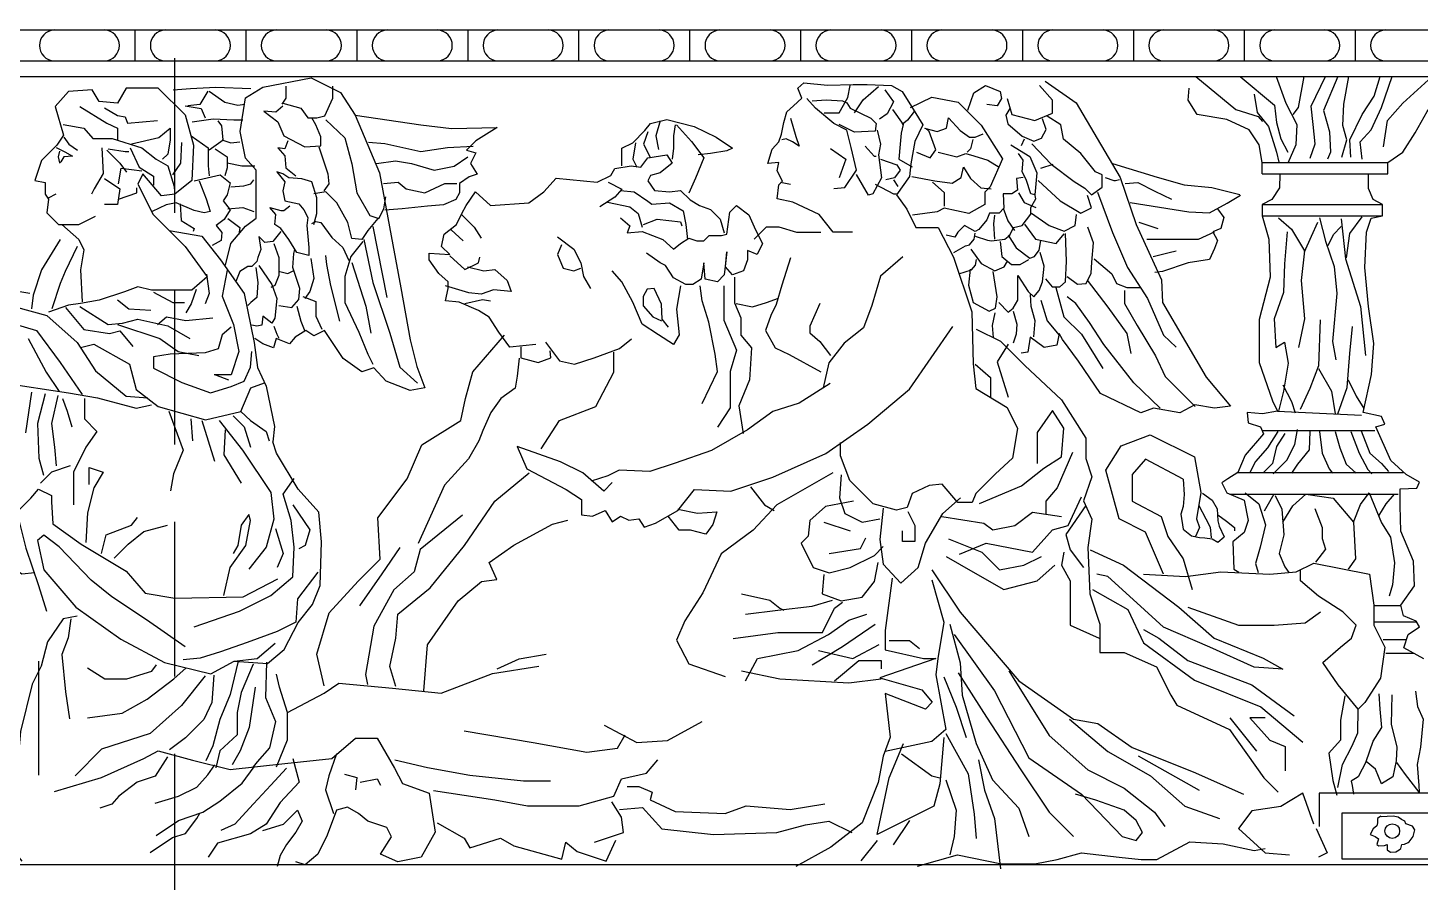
# Model space of a CAD drawing. Extents: x 140 to 2512, y 69 to 3554.
# Drawn here: x 627.9 to 1078.1, y 2763.9 to 3040.3 of the extents above; entities that cross this region are included whole.
import ezdxf

# ---------------------------------------------------------------- set-up
doc = ezdxf.new("R2010")
doc.units = 0
doc.header["$LTSCALE"] = 10
doc.header["$MEASUREMENT"] = 0
doc.linetypes.add('HIDDEN', pattern=[0.375, 0.25, -0.125])
for name, color, linetype in [('3', 3, 'CONTINUOUS'), ('7', 7, 'CONTINUOUS'), ('BH', 3, 'CONTINUOUS')]:
    doc.layers.add(name, color=color, linetype=linetype)

msp = doc.modelspace()

# ---------------------------------------------------------------- linework, layer by layer
at = {"layer": '3', "linetype": 'HIDDEN', "ltscale": 20}
msp.add_line((675.45, 205.47), (675.45, 3554.39), dxfattribs=at)
at = {"layer": '7'}
for p, q in [((515.32, 3039.61), (1538.07, 3039.61)), ((520.4, 3029.61), (1539.75, 3029.61)), ((520.4, 3024.61), (1540.64, 3024.61)), ((470.4, 2769.61), (1577.51, 2769.61))]:
    msp.add_line(p, q, dxfattribs=at)
at = {"layer": 'BH'}
for p, q in [((662.55, 3039.59), (662.55, 3029.61)), ((698.42, 3039.59), (698.42, 3029.61)), ((734.3, 3039.59), (734.3, 3029.61)), ((770.17, 3039.59), (770.17, 3029.61)), ((806.04, 3039.59), (806.04, 3029.61)), ((841.91, 3039.59), (841.91, 3029.61)), ((877.78, 3039.59), (877.78, 3029.61)), ((913.66, 3039.59), (913.66, 3029.61)), ((949.53, 3039.59), (949.53, 3029.61)), ((985.4, 3039.59), (985.4, 3029.61)), ((1021.27, 3039.59), (1021.27, 3029.61)), ((1057.14, 3039.59), (1057.14, 3029.61)), ((1017.92, 2865.19), (1019.56, 2864.2))]:
    msp.add_line(p, q, dxfattribs=at)
at = {"layer": 'BH', "color": 7}
for p, q in [((1027.01, 2996.76), (1067.68, 2996.76)), ((1027.01, 2993.06), (1067.68, 2993.06)), ((1027.01, 2983.12), (1065.97, 2983.12)), ((1027.01, 2979.43), (1065.97, 2979.43)), ((1027.13, 2915.47), (1022.19, 2915.8)), ((1022.19, 2915.8), (1022.52, 2912.51)), ((1032.06, 2916.3), (1027.13, 2915.47)), ((1027.46, 2908.9), (1021.53, 2902)), ((1022.52, 2912.51), (1026.47, 2911.2)), ((1026.47, 2911.2), (1027.46, 2908.9)), ((1021.53, 2902), (1019.23, 2896.41)), ((1019.23, 2896.41), (1015.94, 2894.44)), ((1015.94, 2894.44), (1013.97, 2893.12)), ((1013.97, 2893.12), (1015.61, 2889.84)), ((1015.61, 2889.84), (1021.21, 2887.54)), ((1021.21, 2887.54), (1022.52, 2880.96)), ((1021.21, 2877.02), (1017.59, 2874.06)), ((1022.52, 2880.96), (1021.21, 2877.02)), ((1017.59, 2874.06), (1017.92, 2865.19))]:
    msp.add_line(p, q, dxfattribs=at)
at = {"layer": 'BH'}
for points in [[(674.92, 3020.22), (680.55, 3020.65), (688.77, 3021.08), (700.03, 3020.65)], [(711.37, 3021.45), (711.37, 3017.58), (710.08, 3015.65)], [(710.4, 3015.97), (716.21, 3014.36), (718.47, 3011.13), (721.38, 3011.13), (723.96, 3011.78), (726.54, 3017.58), (726.54, 3021.45)], [(885.39, 3012.85), (890.3, 3012.85), (891.71, 3015.31), (893.11, 3017.76), (893.81, 3021.62)], [(895.22, 3012.85), (898.03, 3017.06), (900.49, 3019.17), (902.94, 3021.27)], [(931.93, 3013.64), (933.82, 3019.28), (937.58, 3021.64), (942.29, 3019.75), (942.76, 3017.4), (941.35, 3015.05), (938.05, 3015.52)], [(944.65, 3017.4), (946.06, 3012.23), (953.59, 3010.35), (959.24, 3012.7), (959.24, 3016.93), (955, 3021.64)], [(1005.61, 3024.61), (1018.57, 3013.92), (1025.81, 3011.62), (1027.12, 3009.98)], [(1019.93, 3024.61), (1031.07, 3015.24), (1031.73, 3009.65), (1033.05, 3004.39), (1035.35, 3000.12)], [(1031.61, 3024.61), (1034.69, 3015.89), (1038.31, 3008.99), (1037.98, 3002.42), (1035.35, 2996.5)], [(1040.52, 3024.61), (1038.64, 3014.58), (1036.99, 3012.28)], [(1042.59, 2998.14), (1044.23, 3002.75), (1043.58, 3008.99), (1042.92, 3014.91), (1047.49, 3024.61)], [(1051.51, 3024.61), (1046.87, 3013.59), (1048.84, 3006.69), (1049.17, 3000.12), (1048.18, 2997.82)], [(1052.79, 2998.47), (1054.43, 3004.06), (1053.12, 3008.66), (1053.45, 3015.56), (1055.04, 3024.61)], [(1055.75, 2998.47), (1055.42, 3004.06), (1059.37, 3012.28), (1063.32, 3018.19), (1065.25, 3024.61)], [(1059.37, 2997.82), (1058.71, 3003.4), (1062.33, 3007.35), (1065.62, 3014.58), (1069.14, 3024.61)], [(1066.28, 3001.76), (1067.6, 3010.31), (1072.53, 3015.89), (1082.05, 3024.61)], [(686.18, 3019.79), (683.58, 3015.46), (679.68, 3015.03)], [(686.52, 3019.84), (691.68, 3016.29), (695.88, 3015.33), (698.14, 3015.65)], [(888.55, 2988.3), (892.06, 2988.65), (895.92, 2994.27), (894.17, 3001.63), (892.76, 3007.24), (888.55, 3009.35), (882.58, 3014.26), (879.77, 3017.41)], [(881.53, 3016.71), (886.09, 3017.06), (891.36, 3016.71), (892.76, 3016.01), (893.81, 3014.26), (900.49, 3011.1), (902.24, 3009.35), (901.89, 3006.89), (895.22, 3006.54), (890.3, 3009)], [(905.05, 3020.22), (907.86, 3016.36), (905.75, 3012.5), (903.29, 3010.75)], [(1024.49, 3018.85), (1025.48, 3012.94), (1029.1, 3008.33), (1031.73, 3000.12), (1032.39, 2996.83)], [(644.75, 3014.89), (653.52, 3009.46), (656.87, 3007.79), (656.87, 3004.04)], [(652.69, 3014.47), (656.87, 3011.97), (659.37, 3011.55), (660.21, 3009.46), (669.82, 3010.3)], [(678.82, 3015.03), (684.01, 3014.16), (685.31, 3011.14)], [(710.4, 3015), (708.14, 3013.07), (704.27, 3013.39), (708.79, 3009.84), (710.73, 3005.33), (717.51, 3001.78), (722.67, 3002.11), (722.67, 3005.01), (721.06, 3008.88), (719.76, 3011.13)], [(907.51, 3013.91), (911.02, 3009), (910.32, 3006.19), (909.97, 3002.68), (909.61, 2997.77), (913.83, 2995.32)], [(914.53, 3013.2), (912.42, 3010.4), (910.67, 3009)], [(945.44, 3014.23), (944.19, 3012.06), (944.81, 3009.26), (949.48, 3005.22), (953.21, 3003.66), (955.7, 3004.6), (957.26, 3007.39), (956.01, 3010.81)], [(639.31, 3009.04), (646, 3007.79), (648.93, 3004.45), (655.19, 3004.45), (664.81, 3001.53), (669.4, 2997.77), (673.17, 2995.69), (675.26, 2989.01), (675.26, 2988.17)], [(661.46, 3002.78), (670.24, 3004.87), (674, 3007.79), (674, 3004.04), (673.17, 2999.44), (671.49, 2997.77)], [(681.03, 3009.84), (687.81, 3010.81), (694.59, 3010.49), (697.49, 3010.49)], [(686.52, 3000.82), (691.04, 3004.04), (690.71, 3008.55), (689.42, 3010.17)], [(724.28, 3010.49), (730.42, 3004.69), (732.68, 2996.3), (734.29, 2986.95), (738.49, 2979.54), (741.39, 2978.57), (743.01, 2981.79), (743.65, 2985.66)], [(832.35, 3010.2), (831.02, 3005.34), (831.9, 3000.93)], [(837.2, 3008.87), (836.76, 3005.34), (836.76, 3001.37), (836.32, 2997.84)], [(837.65, 3008.87), (842.5, 3003.58), (846.48, 2998.28), (843.83, 2991.67), (841.62, 2986.81)], [(874.5, 3011.1), (876.26, 3005.14), (877.31, 3001.98), (875.21, 3003.38), (873.1, 3004.44), (871.69, 3004.09)], [(915.26, 3000.06), (919.72, 2998.2), (921.58, 3000.8), (919.35, 3006.74), (918.23, 3007.86)], [(917.86, 3007.86), (921.95, 3006.74), (924.93, 3007.86), (925.67, 3011.2), (929.39, 3007.11), (932.37, 3004.88), (934.23, 3004.88), (936.83, 3006)], [(952.59, 3002.73), (958.81, 2996.21), (966.28, 2990.61), (969.7, 2988.44), (971.88, 2986.26), (975.3, 2988.75), (975.3, 2992.79), (973.13, 2993.72), (968.46, 2999.62), (962.86, 3004.29), (961.93, 3008.95), (957.57, 3011.74)], [(639.58, 3004.89), (641.24, 3002.68), (644.01, 3000.74)], [(674.84, 2992.76), (677.35, 2996.52), (677.76, 3003.2)], [(680.71, 3005.33), (686.19, 3001.46), (686.19, 2995.66), (686.52, 2992.43)], [(690.71, 3004.04), (693.62, 3003.07), (696.52, 3003.4)], [(712.02, 3003.72), (711.05, 3001.14), (708.79, 3001.46), (711.05, 2998.88), (711.37, 2995.01), (714.6, 2992.43)], [(738.13, 3003.35), (743.32, 3002.92), (755.01, 3000.33), (763.67, 3001.62), (771.89, 3002.06)], [(824.4, 3003.14), (823.51, 2997.84), (824.84, 2995.2)], [(828.37, 3006.67), (827.05, 3002.7), (829.25, 2998.28)], [(902.59, 3007.24), (903.65, 3002.68), (902.94, 2999.18), (904, 2991.81), (901.19, 2986.55), (899.78, 2986.2), (895.92, 2992.86)], [(933.48, 3004.14), (932.74, 3001.17), (931.62, 3000.06)], [(950.1, 3004.29), (949.17, 3002.11)], [(637.09, 3001.57), (639.86, 3000.19), (642.35, 2998.81)], [(638.21, 3000.43), (637.71, 2998.53), (638.2, 2996.59)], [(642.35, 2998.81), (639.56, 2998.58), (638.55, 2996.9), (638.15, 2996.56)], [(651.85, 3001.53), (652.27, 2993.18), (649.34, 2988.17), (648.51, 2986.5)], [(653.52, 3000.7), (657.7, 2996.52), (659.79, 2993.6)], [(653.94, 3001.11), (659.37, 3000.28), (660.63, 3000.28)], [(661.05, 3001.53), (663.97, 2995.27), (668.57, 2992.35), (668.57, 2989.42)], [(688.45, 3001.14), (692.33, 2998.56), (692.33, 2995.01), (691.68, 2992.43)], [(722.02, 3001.78), (723.64, 2996.95), (724.93, 2993.08), (725.25, 2989.85), (723.64, 2987.6)], [(740.72, 2996.43), (746.78, 2997.3), (751.98, 2996.43), (759.34, 2994.27), (765.83, 2995.57), (770.16, 2998.6)], [(887.49, 3001.28), (892.41, 2997.77), (890.3, 2991.81)], [(898.73, 3001.98), (901.54, 2998.83), (902.24, 2998.83)], [(922.32, 3000.06), (928.27, 2998.57), (931.25, 2999.68), (933.85, 2998.94), (938.32, 2997.45), (942.04, 2995.23)], [(945.75, 3002.42), (951.97, 2998.69), (954.15, 2993.41), (953.53, 2986.26), (952.28, 2986.57), (950.72, 2991.23), (949.48, 2993.72), (949.79, 2997.45), (948.24, 2999.62)], [(657.28, 2989.84), (658.12, 2994.85), (664.81, 2994.02)], [(692.33, 2996.63), (697.17, 2995.66), (701.37, 2995.66)], [(903.65, 2997.77), (908.91, 2996.02), (909.97, 2994.27), (908.21, 2991.81), (905.4, 2991.11)], [(913.77, 2992.25), (921.21, 2990.77), (926.79, 2990.02), (929.76, 2991.88), (930.51, 2995.23), (932.74, 2991.51), (936.08, 2988.54), (939.43, 2988.17)], [(955.53, 2994.9), (959.52, 2996.23)], [(652.69, 2991.51), (657.7, 2988.17), (656.87, 2983.16), (652.69, 2983.16)], [(683.29, 2990.82), (685.55, 2985.02), (686.84, 2980.83), (684.9, 2980.5), (681.67, 2981.15), (675.86, 2983.73), (672.64, 2983.08), (668.12, 2980.83)], [(681.67, 2990.82), (690.07, 2992.76), (693.3, 2990.18), (692.33, 2986.31), (691.04, 2984.37), (693.3, 2981.47), (691.36, 2978.25), (689.74, 2976.96), (688.78, 2976.31), (690.71, 2974.06), (690.39, 2971.48), (687.48, 2969.86)], [(693.62, 2988.89), (697.81, 2989.21), (700.07, 2989.85), (701.04, 2991.14)], [(720.41, 2976.63), (721.38, 2980.18), (721.38, 2985.34), (719.76, 2990.5), (716.54, 2991.47), (712.34, 2991.79), (710.4, 2993.08), (708.47, 2993.72), (711.05, 2990.5), (710.4, 2987.6), (711.05, 2984.37), (715.57, 2983.41), (717.18, 2981.47), (718.47, 2978.89), (718.15, 2976.31), (718.8, 2969.22), (718.8, 2966.64), (714.92, 2967.61), (712.34, 2971.8), (709.76, 2975.35), (707.82, 2976.63), (708.14, 2979.86), (706.21, 2982.12), (709.76, 2981.15), (710.73, 2981.15), (712.66, 2982.76)], [(742.89, 2989.95), (747.65, 2990.38), (750.25, 2988.22), (756.31, 2986.92), (762.8, 2989.95), (766.7, 2989.95)], [(815.56, 2990.34), (819.98, 2988.14), (817.77, 2985.49), (812.91, 2982.4)], [(871.34, 2990.41), (874.5, 2989.71)], [(901.89, 2989.71), (907.86, 2986.55), (908.91, 2986.55)], [(907.86, 2991.11), (909.26, 2989.01)], [(920.46, 2990.4), (924.18, 2987.05), (924.18, 2982.59)], [(949.79, 2991.85), (947.61, 2991.54), (947.92, 2987.81), (946.06, 2986.57), (943.26, 2986.57), (943.57, 2981.91), (942.01, 2980.36), (940.77, 2980.36), (938.9, 2980.36), (937.97, 2978.18), (935.48, 2975.07), (934.23, 2974.45), (930.81, 2976.32), (928.63, 2974.14), (927.7, 2972.59), (924.9, 2973.21)], [(954.65, 2990.92), (961.74, 2984.28), (968.38, 2980.3), (971.92, 2982.07), (970.59, 2986.05)], [(976.24, 2991.85), (979.04, 2990.92), (979.66, 2990.92), (980.91, 2991.23)], [(982.77, 2989.98), (986.89, 2990.24), (992.3, 2987.41), (997.7, 2984.84)], [(634.6, 2985.26), (637.09, 2986.64)], [(657.28, 2984.83), (663.14, 2986.92), (663.14, 2988.59)], [(741.07, 2978.57), (737.84, 2974.7), (735.9, 2971.8), (732.68, 2972.12), (731.39, 2977.28), (727.84, 2983.73), (724.28, 2987.27), (720.41, 2986.63)], [(819.54, 2987.7), (823.95, 2987.25), (828.37, 2984.17), (829.7, 2983.28), (835.44, 2983.73), (839.85, 2981.08), (840.74, 2976.67), (841.18, 2971.81)], [(934.23, 2972.9), (938.28, 2971.65), (939.52, 2971.34), (943.88, 2971.97), (945.44, 2973.21), (946.68, 2975.69), (949.48, 2976.32), (952.28, 2980.05), (952.28, 2982.22), (953.84, 2985.02), (953.53, 2986.57)], [(948.24, 2986.88), (950.1, 2983.77), (953.84, 2982.22)], [(973.77, 2987.15), (978.66, 2974.04), (983.55, 2962.73), (989.98, 2952.71), (995.13, 2940.88), (999.24, 2937.02)], [(677.16, 2983.41), (677.48, 2977.92), (681.67, 2975.35), (681.35, 2974.38)], [(692.65, 2981.79), (697.49, 2982.12), (701.04, 2980.83)], [(815.34, 2983.95), (822.63, 2982.4), (825.28, 2980.2), (826.6, 2975.78)], [(943.26, 2981.91), (944.81, 2977.87), (946.99, 2974.76)], [(692.65, 2978.57), (696.52, 2975.67), (696.2, 2973.41)], [(719.76, 2976.96), (721.06, 2977.6), (722.67, 2977.28), (726.22, 2972.44), (729.77, 2969.22), (731.71, 2965.03)], [(739.46, 2975.99), (743.98, 2953.1)], [(768.3, 2979.75), (772.28, 2975.78), (774.48, 2972.25)], [(827.05, 2976.67), (831.46, 2978.43), (838.97, 2977.55), (839.41, 2976.23)], [(940.46, 2979.73), (940.15, 2976.94), (940.46, 2971.97)], [(950.22, 2976.76), (953.76, 2971.9), (960.41, 2970.57), (963.06, 2973.66)], [(952.43, 2980.3), (958.19, 2976.32), (963.06, 2974.55), (966.61, 2976.32), (967.05, 2979.86)], [(987.15, 2977.38), (993.33, 2975.33)], [(1032.31, 2978.85), (1036.54, 2975.18), (1040.77, 2968.14), (1039.64, 2958.56), (1040.77, 2946.16), (1038.79, 2936.87)], [(1040.77, 2967.86), (1043.02, 2972.93), (1045, 2977.44)], [(1045.56, 2978.85), (1047.54, 2971.24), (1050.36, 2963.07), (1051.2, 2954.33), (1049.79, 2938.84), (1050.92, 2932.92)], [(1048.38, 2969.83), (1050.08, 2973.49), (1052.61, 2976.03)], [(1052.61, 2978.56), (1054.03, 2965.6), (1058.82, 2950.11), (1060.51, 2934.33)], [(1054.31, 2965.89), (1055.44, 2973.77), (1059.38, 2979.13)], [(709.76, 2974.38), (707.18, 2971.15), (704.59, 2970.83), (702.66, 2972.77), (703.3, 2968.57), (702.33, 2965.99), (702.01, 2964.71), (700.4, 2963.09), (699.11, 2963.09), (696.52, 2961.48), (695.23, 2958.26)], [(736.55, 2971.8), (739.46, 2957.93), (744.94, 2941.49), (748.17, 2930.53), (753.98, 2925.37)], [(764.77, 2974.9), (768.74, 2971.37)], [(799.22, 2972.7), (804.52, 2968.73), (806.73, 2964.31), (807.61, 2959.9), (809.82, 2955.93)], [(927.39, 2967.61), (931.12, 2969.79), (932.37, 2970.1), (933.92, 2971.97), (934.23, 2973.83)], [(944.94, 2973.27), (947.52, 2969.16), (951.89, 2965.81), (953.44, 2966.33), (954.98, 2968.39), (955.49, 2971.47)], [(957.04, 2959.13), (959.1, 2956.56), (961.67, 2956.56), (963.47, 2958.1), (963.73, 2964.79), (963.47, 2973.78)], [(963.99, 2959.9), (967.33, 2957.33), (970.16, 2957.59), (971.71, 2960.93), (971.96, 2964.53), (972.48, 2970.7), (970.68, 2975.84)], [(989.72, 2971.98), (1006.45, 2971.98), (1011.6, 2974.3)], [(1035.13, 2974.34), (1034.28, 2963.91), (1034, 2954.62), (1030.9, 2946.16), (1031.46, 2936.87), (1034.28, 2938.56), (1035.41, 2931.8), (1034, 2922.78), (1032.31, 2916.3)], [(643.86, 2969.6), (640.04, 2961.43), (638.4, 2957.61), (635.67, 2949.44)], [(707.5, 2970.51), (709.11, 2965.99), (709.11, 2960.19), (707.82, 2956.97), (706.53, 2956.32)], [(709.11, 2950.52), (713.31, 2949.87), (715.57, 2952.45), (715.89, 2956), (713.63, 2962.77), (713.95, 2967.28), (714.28, 2968.57)], [(736.23, 2971.15), (732.35, 2966.32), (730.42, 2959.87), (730.42, 2951.49), (734.94, 2941.81), (737.84, 2934.72), (739.46, 2931.5)], [(800.54, 2970.05), (799.22, 2966.96), (800.99, 2962.55), (804.52, 2961.67), (806.73, 2962.55)], [(932.85, 2968.64), (936.19, 2964.02), (940.57, 2961.7), (943.66, 2962.99), (944.69, 2964.79)], [(941.85, 2951.42), (944.94, 2948.34), (946.49, 2949.62), (948.03, 2952.19), (948.03, 2960.16), (951.38, 2955.02), (953.18, 2953.22), (954.98, 2955.28), (956.01, 2958.1), (956.52, 2963.24), (955.24, 2967.61)], [(942.37, 2971.21), (942.88, 2966.33), (945.97, 2963.76), (948.8, 2963.76), (951.63, 2965.3)], [(991.78, 2966.33), (996.93, 2967.61), (999.24, 2968.13)], [(701.69, 2962.77), (702.33, 2957.93), (702.01, 2953.1), (700.07, 2951.49), (699.11, 2950.52)], [(702.66, 2963.42), (706.85, 2957.29), (708.47, 2952.78), (707.82, 2946.33), (706.85, 2944.72), (703.95, 2946.97), (703.62, 2944.07), (702.01, 2943.75), (700.4, 2944.07)], [(719.44, 2965.67), (720.41, 2959.22), (719.12, 2955.03), (717.51, 2952.78)], [(728.8, 2945.36), (725.9, 2956.97), (724.61, 2963.74), (724.28, 2966.64)], [(732.68, 2964.38), (737.2, 2950.2), (738.81, 2941.49)], [(770.07, 2962.99), (775.37, 2961.67), (778.9, 2962.11), (782.88, 2958.58), (784.2, 2955.05), (778.46, 2955.49), (774.48, 2954.17), (770.51, 2954.61), (763, 2956.81)], [(764.33, 2966.52), (769.18, 2962.11), (773.6, 2964.31), (774.04, 2966.08)], [(928.99, 2960.67), (933.1, 2961.96), (934.39, 2963.5), (934.65, 2965.3)], [(972.74, 2965.56), (978.4, 2960.67), (979.94, 2957.59), (983.29, 2956.3), (987.92, 2956.3)], [(685.7, 2960.62), (686.54, 2954.36), (685.29, 2951.02)], [(692.39, 2961.87), (690.72, 2953.52), (694.48, 2944.34), (696.15, 2935.57), (693.65, 2928.06), (688.21, 2928.06)], [(709.44, 2961.48), (712.02, 2960.84), (713.95, 2961.8)], [(838.97, 2956.81), (837.65, 2949.31), (838.53, 2940.93), (836.76, 2937.84), (831.9, 2940.93), (826.6, 2944.46), (823.51, 2951.52), (819.98, 2958.14), (816.89, 2961.67)], [(932.59, 2962.22), (932.07, 2957.07), (933.62, 2951.42), (938.77, 2948.59), (940.82, 2949.62), (941.34, 2953.22), (940.05, 2961.44)], [(970.42, 2958.62), (977.11, 2949.88), (983.29, 2941.39), (984.58, 2934.97)], [(668.57, 2954.77), (674.84, 2951.44), (678.6, 2951.44)], [(682.36, 2955.61), (680.69, 2951.02), (679.02, 2948.1)], [(716.86, 2953.42), (721.06, 2951.81), (721.06, 2946.97), (722.99, 2942.78)], [(835.09, 2943.49), (833.05, 2946.04), (832.8, 2950.88), (830.5, 2955.98), (828.2, 2955.73), (826.92, 2953.43), (826.92, 2950.37), (829.99, 2946.8), (832.8, 2945.53)], [(846.02, 2918.74), (850.88, 2929.14), (850.19, 2934.68), (848.1, 2945.08), (846.02, 2952.01), (845.33, 2956.86)], [(852.96, 2956.86), (852.96, 2945.77), (857.12, 2936.07), (855.04, 2929.14), (855.04, 2917.36), (850.88, 2911.12)], [(953.18, 2940.37), (953.69, 2945.51), (952.41, 2950.13), (952.15, 2953.99)], [(960.38, 2956.3), (962.96, 2946.79), (968.62, 2941.14), (975.57, 2930.08)], [(982.52, 2955.28), (982.52, 2951.16), (986.63, 2943.97), (992.55, 2934.2), (995.64, 2927.51), (1001.82, 2921.34), (1005.42, 2917.75)], [(619.31, 2948.35), (624.22, 2949.98), (634.04, 2947.26), (643.86, 2938.54), (649.86, 2929.28), (659.68, 2921.1), (666.77, 2920.56)], [(640.15, 2949.77), (646, 2942.67), (654.36, 2941.42), (657.7, 2942.25), (661.88, 2937.24)], [(644.75, 2950.18), (653.94, 2944.34), (658.54, 2944.76), (663.55, 2946.01), (673.17, 2943.92), (680.27, 2939.75)], [(656.87, 2952.27), (660.63, 2949.35), (667.73, 2948.93)], [(714.92, 2950.2), (716.21, 2945.36), (717.51, 2942.14)], [(769.18, 2951.08), (774.93, 2952.4), (777.58, 2951.96)], [(883.98, 2951.13), (880.82, 2943.76), (880.82, 2941.66), (883.98, 2938.85), (887.49, 2934.3)], [(955.49, 2952.19), (957.55, 2945.51), (961.41, 2940.88)], [(994.1, 2917.23), (985.6, 2925.46), (975.83, 2937.8), (971.19, 2944.99), (966.82, 2951.16), (963.99, 2953.22)], [(669.82, 2944.34), (672.75, 2946.84), (679.02, 2945.59), (687.79, 2946.43)], [(940.57, 2948.08), (939.8, 2943.97), (940.05, 2940.11)], [(946.49, 2948.59), (947.77, 2944.48), (947.52, 2941.14), (946.49, 2938.31)], [(1045.85, 2945.88), (1045.28, 2930.95), (1042.46, 2923.63), (1039.36, 2916.86)], [(656.87, 2944.34), (670.66, 2939.75), (676.51, 2935.57), (683.2, 2934.32)], [(693.65, 2943.5), (690.72, 2941), (689.47, 2936.41), (685.29, 2935.15), (674, 2934.74), (668.57, 2933.9), (668.57, 2930.14), (677.76, 2925.55), (686.96, 2922.21), (693.65, 2924.3), (697.83, 2925.97), (699.92, 2930.56), (700.33, 2935.57)], [(707.5, 2943.75), (708.47, 2941.17), (709.11, 2939.88)], [(1051.49, 2915.46), (1054.59, 2923.91), (1055.44, 2934.9), (1056.28, 2943.63)], [(628.03, 2939.75), (633.88, 2928.89), (638.06, 2922.63)], [(644.95, 2936.9), (649.31, 2937.99), (660.77, 2931.46), (662.95, 2923.28), (670.05, 2917.83), (685.33, 2913.47), (696.78, 2916.2), (700.06, 2923.83), (704.42, 2925.46)], [(787.35, 2937.11), (787.35, 2933.54), (792.97, 2932.01), (797.06, 2933.54), (796.8, 2935.84)], [(793.96, 2904.11), (799.83, 2913.24), (811.59, 2917.81), (817.46, 2928.89), (817.46, 2935.41)], [(795.27, 2938.64), (799.86, 2932.52), (804.71, 2931.5), (811.1, 2933.54), (819.27, 2936.6), (823.09, 2939.66)], [(944.96, 2937.95), (941.38, 2932.22), (944.96, 2920.78)], [(786.78, 2933.46), (786.12, 2927.59), (785.47, 2923.68), (780.9, 2920.41), (777.63, 2915.85), (775.02, 2909.98), (773.72, 2906.72), (770.45, 2900.85), (762.62, 2892.37), (754.13, 2873.46)], [(934.22, 2931.51), (939.23, 2927.22), (939.23, 2920.78)], [(688.63, 2928.06), (692.81, 2926.39)], [(1045.28, 2930.11), (1049.51, 2922.78), (1050.64, 2915.46)], [(1054.87, 2926.44), (1057.41, 2921.09), (1059.95, 2917.15)], [(633.55, 2921.85), (631.01, 2912.24), (631.52, 2901.11), (633.04, 2895.54)], [(641.13, 2922.19), (650.41, 2920.56), (662.95, 2917.29), (667.87, 2918.38)], [(1033.72, 2924.75), (1036.54, 2919.4), (1037.67, 2915.74)], [(637.6, 2921.34), (635.57, 2912.24), (636.58, 2904.65), (637.09, 2898.58)], [(639.12, 2920.33), (640.64, 2916.28), (642.16, 2911.22)], [(646.21, 2920.33), (646.21, 2913.75), (650.26, 2909.71), (646.71, 2904.65), (642.66, 2896.55), (642.66, 2885.93)], [(673.56, 2916.28), (678.12, 2903.64), (675.08, 2896.05), (674.06, 2890.48)], [(680.65, 2913.75), (681.16, 2906.67)], [(684.19, 2913.25), (688.25, 2900.1)], [(689.77, 2913.25), (697.36, 2903.64), (706.48, 2889.98), (707.49, 2881.38), (704.96, 2872.27), (699.39, 2865.19)], [(694.32, 2914.77), (697.87, 2911.22), (699.9, 2904.65)], [(696.78, 2916.2), (699.9, 2913.25), (704.96, 2909.71), (705.97, 2906.67)], [(935.65, 2886.44), (949.26, 2892.16), (956.42, 2897.88), (962.15, 2901.46), (962.87, 2910.76), (959.29, 2916.48), (954.27, 2909.33), (954.27, 2899.32)], [(691.79, 2910.21), (691.29, 2902.12), (696.86, 2893.01)], [(1032.13, 2909.71), (1028.82, 2904.42), (1024.85, 2900.01), (1023.08, 2896.49)], [(1034.33, 2909.05), (1031.68, 2904.86), (1030.36, 2899.35), (1027.49, 2896.49)], [(1030.58, 2896.05), (1034.99, 2900.45), (1037.64, 2905.52), (1038.52, 2910.37)], [(1042.49, 2909.71), (1042.27, 2903.76), (1038.52, 2899.13), (1036.54, 2896.27)], [(1045.58, 2909.71), (1046.46, 2902.66), (1048.67, 2897.59), (1049.77, 2896.27)], [(1050.65, 2909.71), (1052.2, 2904.42), (1054.18, 2899.13), (1057.49, 2896.27)], [(1055.73, 2909.71), (1058.37, 2902.66), (1061.24, 2897.37), (1062.56, 2896.05)], [(1059.03, 2909.93), (1061.9, 2902.66), (1065.65, 2899.35), (1067.86, 2896.71)], [(965.73, 2902.89), (960.72, 2891.45), (957.14, 2887.15), (957.14, 2882.86)], [(1001.54, 2894.31), (989.37, 2900.75), (985.07, 2895.74), (985.07, 2887.15), (994.38, 2882.15), (996.53, 2875.71), (1001.54, 2868.55), (1004.41, 2858.54)], [(641.65, 2898.58), (635.57, 2896.55), (632.03, 2893.01)], [(647.73, 2892.51), (647.73, 2898.07), (652.29, 2896.55), (649.25, 2891.49), (647.22, 2883.4), (646.71, 2873.79)], [(746.95, 2827.16), (744.99, 2833.68), (746.95, 2842.81), (747.6, 2850.64), (758.05, 2859.12), (769.15, 2872.81), (778.94, 2887.16), (790.04, 2896.29)], [(890.96, 2895.64), (890.4, 2888.29), (892.1, 2883.2), (897.76, 2880.37), (903.42, 2881.5)], [(628.93, 2888.15), (631.42, 2891.06), (635.58, 2888.98), (635.58, 2886.91), (635.99, 2879.85), (645.14, 2873.21), (659.68, 2864.49), (665.92, 2857.43), (675.48, 2855.77), (697.51, 2856.19), (708.73, 2862)], [(681.66, 2846.47), (696.35, 2851.53), (706.48, 2856.59), (713.57, 2862.66), (714.08, 2872.27), (713.06, 2880.87), (710.53, 2889.47), (714.08, 2894.53)], [(861.59, 2891.8), (866.1, 2885.93), (869.26, 2884.13)], [(1001.54, 2894.31), (1001.86, 2889.28), (1001.54, 2885.46), (1000.75, 2882.92), (1001.54, 2878.15), (1004.25, 2875.93), (1006.79, 2875.45), (1008.54, 2875.29), (1010.93, 2874.97), (1012.68, 2873.86), (1014.75, 2875.61)], [(628.93, 2888.15), (624.36, 2883.59), (627.27, 2871.96), (631.42, 2859.92), (633.92, 2851.62)], [(713.57, 2885.93), (719.14, 2877.84), (717.62, 2872.78), (715.6, 2871.76)], [(894.93, 2887.16), (885.87, 2885.46), (880.78, 2880.94), (880.21, 2875.85), (877.95, 2873.59), (881.91, 2865.67), (887, 2863.98), (893.8, 2865.67), (901.72, 2869.63), (904.55, 2872.46)], [(904.55, 2884.9), (903.42, 2874.72), (904.55, 2866.8), (910.21, 2860.58), (915.87, 2865.67), (918.14, 2873.59), (923.8, 2883.2), (929.46, 2888.29)], [(929.21, 2869.98), (937.8, 2873.56), (952.84, 2870.7), (959.29, 2877.85), (964.3, 2879.28), (968.6, 2888.58)], [(1007.75, 2889.75), (1010.93, 2887.53), (1012.52, 2884.67), (1012.68, 2880.85), (1013.16, 2879.11), (1014.75, 2875.61)], [(1021.54, 2889.88), (1025.95, 2886.35), (1028.16, 2879.53), (1026.39, 2872.26), (1024.85, 2866.97), (1025.73, 2864.1)], [(1030.8, 2889.44), (1028.6, 2885.47), (1027.71, 2883.93)], [(1031.24, 2889), (1033.45, 2884.59), (1034.11, 2876.22), (1032.57, 2870.27), (1034.33, 2865.87), (1035.65, 2864.1)], [(1033.78, 2880.41), (1036.98, 2885.69), (1041.17, 2889.44), (1049.99, 2888.12), (1056.61, 2880.41), (1057.27, 2868.51), (1054.84, 2865.21)], [(1056.61, 2880.41), (1058.81, 2886.13), (1061.68, 2889.88), (1065.65, 2880.19), (1068.52, 2875.56), (1069.84, 2867.19), (1069.18, 2860.14), (1068.08, 2856.39)], [(1064.77, 2882.39), (1067.19, 2886.35), (1069.84, 2889.44)], [(609.39, 2884.83), (612.3, 2880.68), (617.71, 2878.19), (619.78, 2868.23), (626.02, 2863.66), (630.17, 2864.08)], [(651.78, 2870.25), (653.3, 2876.32), (661.4, 2879.35), (663.43, 2881.88)], [(691.29, 2856.59), (693.31, 2865.69), (698.38, 2872.78), (699.9, 2880.87), (699.39, 2882.89), (696.86, 2879.35), (695.84, 2872.78), (694.32, 2870.25)], [(768.49, 2882.59), (754.78, 2871.51), (752.82, 2864.33), (746.3, 2858.46), (739.77, 2846.72), (737.16, 2831.07), (737.81, 2827.81)], [(838.1, 2884.58), (844.42, 2883.23), (850.75, 2883.68), (849.39, 2879.62), (847.13, 2876.46), (842.17, 2877.81), (838.55, 2877.81), (834.94, 2882.32)], [(912.48, 2883.77), (914.74, 2879.24), (914.74, 2874.15), (910.78, 2874.15), (910.78, 2877.55)], [(923.48, 2882.15), (937.08, 2880), (939.95, 2877.85), (947.11, 2879.28), (952.84, 2883.58), (962.15, 2882.15)], [(970.03, 2885.72), (963.58, 2876.42), (965.02, 2871.42), (969.31, 2865.69)], [(1005.84, 2881.43), (1006.79, 2878.63), (1005.52, 2875.69)], [(1006.56, 2885.72), (1008.86, 2881.49), (1010.29, 2878.79), (1010.61, 2875.29)], [(1012.68, 2882.76), (1015.54, 2880.7), (1018.09, 2878.63), (1018.09, 2877.52)], [(1044.04, 2884.81), (1046.46, 2878.64), (1046.46, 2875.12), (1047.57, 2871.59), (1044.26, 2867.41)], [(655.83, 2868.73), (660.39, 2873.28), (665.45, 2877.33), (673.05, 2879.35)], [(708, 2878.34), (710.53, 2870.25), (708.51, 2865.69)], [(755.96, 2825.83), (757.2, 2840.71), (767.13, 2854.96), (774.57, 2861.16), (779.54, 2861.78), (777.06, 2867.36), (785.12, 2872.94), (797.53, 2879.75), (802.5, 2880.99)], [(885.3, 2880.37), (893.8, 2877.55)], [(678.8, 2840), (666.33, 2848.72), (655.11, 2856.19), (648.46, 2861.58), (638.07, 2872.38), (633.08, 2876.11), (631.01, 2874.45), (633.08, 2864.91), (643.47, 2852.87), (658.02, 2842.49), (672.15, 2835.02), (687.12, 2831.28), (694.6, 2835.43), (702.08, 2836.26), (707.9, 2841.24)], [(887, 2870.2), (897.19, 2871.89), (898.89, 2875.29)], [(925.62, 2874.99), (936.37, 2870.7), (942.1, 2864.98), (949.98, 2866.41), (955.71, 2869.27)], [(748.25, 2872.16), (742.38, 2863.68), (735.2, 2853.25)], [(924.91, 2869.27), (933.5, 2864.26), (943.53, 2858.54), (954.27, 2861.4), (960, 2866.41)], [(962.87, 2870.7), (962.15, 2866.41), (965.02, 2861.4), (965.02, 2847.09), (974.33, 2842.8)], [(971.46, 2871.42), (982.21, 2866.41), (1000.11, 2852.82), (1011.57, 2842.8), (1027.33, 2836.36), (1033.77, 2832.78), (1024.46, 2833.5), (1010.14, 2839.94), (995.1, 2846.38), (986.5, 2854.25), (977.19, 2862.83), (973.61, 2863.55)], [(721.67, 2864.18), (715.09, 2855.58), (714.58, 2847.99), (708.51, 2844.95), (698.88, 2841.41), (690.27, 2838.38), (683.69, 2836.35), (678.12, 2835.85)], [(885.3, 2863.41), (884.74, 2857.19), (890.96, 2854.93), (897.76, 2856.06), (901.72, 2861.15), (902.85, 2867.37)], [(907.38, 2862.28), (905.12, 2845.32), (905.12, 2839.1), (917.57, 2836.27), (921.53, 2836.27), (903.42, 2830.05), (917, 2826.1), (920.4, 2822.14), (918.14, 2819.88), (905.12, 2824.97), (906.81, 2810.83), (904.55, 2804.61), (902.85, 2796.13), (897.76, 2783.13), (887.57, 2775.21), (876.25, 2768.99)], [(920.22, 2861.72), (924.15, 2847.99), (922.18, 2836.21), (921.53, 2830.98), (924.8, 2813.32), (920.22, 2809.39), (905.15, 2806.12)], [(856.04, 2842.75), (870.45, 2844.72), (884.85, 2844.72), (888.78, 2852.56), (891.4, 2854.53)], [(858.66, 2857.14), (867.83, 2855.18), (871.1, 2852.56), (872.41, 2851.91)], [(859.97, 2850.6), (870.45, 2851.91), (881.58, 2853.22), (888.13, 2855.18)], [(972.18, 2858.54), (983.64, 2852.1), (988.65, 2841.37), (1005.13, 2829.21), (1026.61, 2820.62), (1040.22, 2809.18)], [(859.97, 2829.02), (863.9, 2836.21), (876.99, 2838.83), (886.82, 2844.06), (893.37, 2848.64), (899.26, 2850.6)], [(1002.98, 2852.82), (1019.45, 2847.09), (1030.91, 2847.09), (1040.94, 2847.81), (1045.95, 2851.38)], [(641.81, 2849.13), (640.98, 2842.9), (638.9, 2837.51), (640.15, 2825.47), (641.4, 2816.75)], [(881.58, 2834.25), (891.4, 2840.14), (901.88, 2847.33)], [(926.11, 2847.33), (929.38, 2834.9), (930.04, 2824.44), (934.62, 2808.74), (939.86, 2796.97), (948.38, 2787.81), (951.65, 2778.65)], [(988.65, 2845.66), (993.67, 2842.8), (1002.98, 2835.65), (1023.75, 2827.78), (1037.36, 2817.76)], [(906.46, 2842.1), (913.01, 2842.1), (916.29, 2839.48)], [(927.42, 2844.06), (940.52, 2825.75), (951.65, 2804.16), (968.68, 2792.39), (981.77, 2778.65), (986.36, 2777.34), (988.32, 2779.96), (986.36, 2783.88), (982.43, 2787.15), (973.26, 2790.42), (966.71, 2792.39)], [(779.74, 2832.96), (786.83, 2836.11), (795.51, 2837.69)], [(883.54, 2838.83), (894.68, 2836.21), (903.19, 2840.79)], [(631.42, 2835.43), (631.42, 2820.49), (631.42, 2798.48)], [(647.24, 2833.2), (652.81, 2829.66), (659.9, 2829.66), (668.01, 2832.19), (669.53, 2834.22)], [(647.24, 2817.02), (658.38, 2818.53), (666.49, 2823.09), (675.1, 2829.66), (679.15, 2833.2)], [(695.92, 2835.42), (693.31, 2824.66), (690.04, 2816.5), (687.76, 2808.02), (685.47, 2803.13)], [(700.82, 2834.44), (696.9, 2825.31), (695.6, 2818.79), (695.6, 2811.61), (690.04, 2806.39), (688.74, 2800.85)], [(705.06, 2835.09), (704.74, 2823.68), (708, 2815.85), (706.04, 2807.37), (702.13, 2802.81), (700.82, 2801.18)], [(888.78, 2829.02), (896.64, 2835.56), (903.84, 2835.56), (903.84, 2832.94)], [(945.1, 2832.29), (958.2, 2811.36), (970.64, 2800.24), (982.43, 2794.35), (992.25, 2786.5), (995.53, 2781.92)], [(685.23, 2830.67), (677.63, 2821.06), (667.5, 2811.96), (651.8, 2806.9), (643.19, 2798.3)], [(688.09, 2830.85), (687.43, 2822.05), (684.82, 2816.5), (678.94, 2810.63), (673.72, 2806.72)], [(924.15, 2830.32), (928.07, 2820.51), (931.35, 2810.7)], [(928.73, 2831.63), (937.9, 2817.24), (949.03, 2800.24), (958.2, 2786.5), (966.06, 2778.65)], [(701.47, 2826.94), (699.51, 2813.89), (696.57, 2806.39), (693.96, 2801.83)], [(1068.98, 2824.46), (1068.8, 2815.06), (1070.58, 2807.61), (1070.4, 2803.17), (1069.33, 2798.03), (1065.6, 2795.72), (1063.65, 2800.51), (1060.63, 2802.99), (1062.94, 2809.56), (1065.78, 2813.99), (1065.25, 2819.85), (1064.89, 2824.82)], [(1076.62, 2825.7), (1077.33, 2820.74), (1079.1, 2816.66), (1078.22, 2807.61), (1077.15, 2801.93), (1077.68, 2795.19), (1077.86, 2793.06), (1073.42, 2798.74), (1070.58, 2802.64)], [(1051.57, 2794.48), (1052.99, 2801.93), (1056.19, 2807.96), (1057.97, 2812.22), (1058.13, 2819.91)], [(814.29, 2814.67), (824.84, 2809.1), (834.77, 2809.72), (845.93, 2815.91)], [(964.75, 2816.59), (977.19, 2806.12), (990.94, 2798.27), (1002.08, 2788.46), (1013.21, 2784.54)], [(1016.59, 2817.05), (1025.18, 2806.32)], [(1028.04, 2817.05), (1023.03, 2817.05), (1029.48, 2809.89), (1034.49, 2807.75), (1034.49, 2799.88)], [(768.99, 2812.81), (791.33, 2809.1), (808.7, 2806), (818.63, 2807.24), (821.11, 2811.57)], [(924.15, 2810.7), (922.84, 2795.66), (920.87, 2788.46), (902.53, 2779.3), (906.46, 2797.62), (911.05, 2808.74)], [(924.8, 2812.01), (932, 2798.93), (933.97, 2785.85), (934.62, 2778)], [(727.77, 2805.38), (725.24, 2798.3), (724.23, 2793.74), (726.76, 2786.16)], [(910.39, 2805.47), (920.22, 2798.27), (922.84, 2797.62)], [(987.01, 2804.81), (1000.77, 2796.97), (1006.66, 2793.69)], [(673.07, 2804.44), (669.15, 2798.24), (663.27, 2796.28), (657.39, 2791.72), (655.11, 2789.11), (651.19, 2787.8)], [(669.15, 2789.43), (676.66, 2791.72), (682.54, 2794.65), (686.13, 2798.57), (688.41, 2801.83)], [(669.47, 2779), (676.66, 2783.89), (684.49, 2786.5), (690.04, 2790.09), (697.23, 2795.96), (701.15, 2801.18)], [(713.59, 2803.86), (715.62, 2796.27), (709.54, 2789.7), (704.98, 2782.61), (699.92, 2779.58), (689.28, 2776.54), (686.24, 2771.99)], [(711.57, 2800.83), (706.5, 2795.26), (700.93, 2789.19), (694.85, 2782.61), (690.29, 2780.59)], [(746.65, 2803.52), (757.2, 2801.04), (770.85, 2798.56), (788.22, 2796.7), (796.91, 2796.7)], [(935.28, 2803.51), (937.24, 2793.69), (940.52, 2784.54), (942.48, 2768.18)], [(1060.63, 2802.99), (1058.14, 2798.03), (1055.83, 2796.61), (1056.19, 2795.19), (1056.54, 2792.35)], [(730.31, 2798.8), (734.36, 2797.79), (733.85, 2793.74)], [(735.37, 2796.27), (740.94, 2797.29), (741.96, 2795.26)], [(924.8, 2796.97), (928.07, 2787.15), (927.42, 2778.65), (926.11, 2772.76)], [(821.73, 2794.84), (825.46, 2794.84), (829.8, 2792.98), (829.18, 2790.5), (837.25, 2786.78), (853.38, 2786.16), (860.21, 2788.64), (874.48, 2787.4), (885.65, 2789.26)], [(703.97, 2780.59), (710.55, 2782.61), (715.11, 2787.17), (716.63, 2783.63), (714.6, 2780.08), (711.57, 2776.04), (709.54, 2772.5), (708.53, 2768.95)], [(811.18, 2776.87), (820.49, 2779.96), (819.87, 2784.92), (816.77, 2789.88)], [(667.52, 2773.45), (674.7, 2778.35), (678.94, 2779.65), (682.54, 2784.54), (683.51, 2786.17)], [(760.3, 2783.06), (768.99, 2778.11), (770.85, 2775.01), (780.78, 2778.11), (785.12, 2775.63), (800.64, 2771.29), (801.88, 2776.87), (805.6, 2773.77), (814.91, 2770.67), (818.01, 2777.49)], [(913.01, 2783.88), (907.77, 2776.03)], [(1052.96, 2771.32), (1052.96, 2786.28), (1088.64, 2786.28), (1088.64, 2771.32), (1052.96, 2771.32)], [(1065.41, 2785.23), (1064.32, 2784.46), (1064.32, 2783.06), (1064.16, 2782.13), (1062.92, 2781.19), (1061.98, 2779.33), (1063.54, 2778.71), (1064.63, 2777.93), (1064.16, 2776.07), (1064.78, 2775.6), (1066.65, 2775.76), (1067.43, 2776.07), (1067.43, 2774.36), (1068.52, 2773.58), (1070.23, 2773.74), (1071.32, 2774.36), (1071.94, 2774.82), (1072.25, 2776.07), (1073.03, 2776.22), (1074.27, 2776.69), (1074.58, 2777), (1075.83, 2778.71), (1076.45, 2780.88), (1075.67, 2781.97), (1073.5, 2782.75), (1073.18, 2783.68), (1072.1, 2784.15), (1071.01, 2784.92), (1069.45, 2785.23), (1065.56, 2785.08)], [(902.53, 2777.34), (897.3, 2770.8)]]:
    msp.add_lwpolyline(points, dxfattribs=at)
at = {"layer": 'BH', "color": 7}
for points in [[(691.8, 2963.57), (693.54, 2970.49), (698.3, 2976.11), (701.76, 2978.71), (701.76, 2988.65), (701.76, 2994.27), (698.3, 2998.16), (696.57, 3006.81), (698.3, 3017.62), (703.93, 3021.08), (719.51, 3024.11), (729.03, 3019.35), (733.8, 3012), (741.59, 2993.41), (745.92, 2970.06), (748.52, 2956.22), (751.55, 2939.36), (753.71, 2930.71), (756.31, 2923.79), (751.55, 2922.92), (743.75, 2925.95), (739.86, 2930.28), (735.96, 2928.98), (729.9, 2933.3), (723.84, 2942.38), (720.38, 2940.65), (717.78, 2942.38), (714.32, 2940.22), (712.58, 2938.06), (708.25, 2939.79), (707.39, 2936.76), (703.93, 2938.06), (701.33, 2939.79)], [(894.61, 2974.22), (888.37, 2974.22), (883.83, 2979.89), (875.32, 2983.86), (870.22, 2984.99), (870.78, 2989.52), (871.92, 2990.66), (870.22, 2994.06), (870.8, 2996.68), (867.19, 2996.36), (868.6, 3001.07), (870.8, 3003.42), (871.59, 3005.93), (872.37, 3009.69), (873.31, 3013.15), (875.51, 3015.03), (878.18, 3017.54), (876.93, 3020.83), (878.81, 3022.56), (886.51, 3021.77), (894.83, 3021.93), (899.38, 3021.93), (907.23, 3021.61), (910.69, 3019.73), (913.67, 3014.87), (917.28, 3008.91), (914.77, 3003.58), (913.4, 2996.35), (912.98, 2992.15), (908.77, 2986.26), (912.14, 2981.64), (915.08, 2975.75), (922.24, 2975.75), (927.29, 2966.09), (933.18, 2948.43), (933.6, 2931.62), (934.44, 2923.63), (944.61, 2917.44), (947.98, 2910.71), (946.3, 2901.04), (940.83, 2896), (934.51, 2889.69), (933.25, 2886.75), (928.62, 2886.75), (923.57, 2892.63), (919.36, 2892.21), (913.89, 2889.69), (912.21, 2885.07), (908.84, 2884.23), (901.27, 2886.33), (893.69, 2893.9), (890.74, 2901.88), (890.74, 2906.09)], [(956.91, 3023.09), (966.96, 3016.03), (973.65, 3004.51), (981.09, 2991.88), (986.3, 2976.65), (994.48, 2958.82), (994.85, 2951.39), (1002.29, 2938.76), (1008.99, 2927.24), (1016.8, 2917.95), (1011.59, 2917.21), (1005.27, 2918.32), (1000.43, 2915.72), (991.88, 2917.21), (987.79, 2915.72), (974.77, 2922.04), (967.7, 2932.44), (962.49, 2939.5), (961.38, 2941.36), (960.63, 2937.64), (956.54, 2936.9), (952.08, 2940.24), (951.33, 2935.41), (949.1, 2935.04)], [(1067.68, 2993.06), (1067.68, 2996.76), (1072.53, 3000.12), (1076.48, 3006.36), (1080.43, 3013.26), (1088.38, 3024.61)], [(628.58, 2954.34), (622.03, 2955.43), (617.12, 2963.06), (609.48, 2966.33), (594.21, 2974.51), (585.48, 2991.4), (580.57, 3002.85), (586.02, 3007.21), (585.48, 3017.56), (578.38, 3016.47), (572.38, 3011.02), (566.93, 3011.02), (560.92, 3004.48), (555.47, 3001.21), (554.38, 2992.49), (553.29, 2981.05), (564.74, 2970.15), (576.75, 2959.25), (586.57, 2940.72), (602.39, 2932), (619.85, 2925.46), (641.13, 2922.19)], [(670.05, 3020.83), (659.68, 3020.83), (656.95, 3015.93), (650.95, 3016.47), (648.77, 3020.29), (641.13, 3019.74), (636.77, 3014.84), (639.49, 3005.57), (637.31, 3002.3), (632.4, 2997.4), (630.22, 2990.86), (633.49, 2990.31), (633.49, 2986.5), (634.58, 2984.86), (634.04, 2980.5), (637.86, 2976.69), (644.4, 2976.69), (649.86, 2979.41)], [(670.05, 3020.83), (678.78, 3012.11), (681.51, 3002.3), (680.96, 2990.86), (675.5, 2986.5), (671.14, 2985.95), (665.14, 2993.04), (663.5, 2989.77), (668.41, 2979.96), (678.78, 2969.6), (685.87, 2959.79), (680.96, 2955.43), (667.87, 2955.43), (663.5, 2956.52), (659.14, 2954.89), (650.95, 2952.16), (644.95, 2951.07), (641.13, 2950.53), (634.58, 2948.35)], [(913.37, 3014.5), (920.22, 3017.92), (928.79, 3016.21), (936.22, 3008.79), (943.08, 2997.94), (939.08, 2988.81), (937.37, 2987.1), (937.37, 2983.1), (932.22, 2980.25), (924.22, 2981.96), (921.94, 2980.82), (913.94, 2979.68)], [(1027.01, 2993.06), (1027.01, 2996.76), (1026.13, 3002.42), (1022.84, 3007.35), (1015.6, 3010.63), (1006.06, 3012.28), (1003.1, 3016.88), (1003.43, 3020.82)], [(733.8, 3012), (755.01, 3008.97), (764.97, 3007.68), (779.69, 3008.11), (772.76, 3003.79), (769.73, 3000.76), (772.76, 2999.89), (771.03, 2996.43), (773.19, 2992.98), (770.6, 2992.11), (767.56, 2989.95), (767.56, 2986.92), (766.27, 2984.76), (762.37, 2983.03), (757.17, 2982.6), (748.95, 2981.73), (743.32, 2981.3)], [(819.98, 2995.64), (819.98, 3001.37), (823.51, 3003.14), (827.49, 3007.11), (829.25, 3009.31), (834.55, 3010.64), (843.39, 3008.43), (850.46, 3004.9), (855.76, 3001.37), (853.99, 3000.49), (848.69, 2999.61), (844.71, 2999.17)], [(559.83, 3003.39), (559.83, 2996.85), (563.65, 2990.86), (567.47, 2993.58), (566.93, 2997.94), (571.29, 2996.31), (576.75, 2988.13), (581.66, 2977.78), (591.48, 2965.79), (609.48, 2955.98), (619.85, 2945.62), (630.76, 2942.35), (638.4, 2932), (645.5, 2921.65)], [(792.15, 2937.84), (783.76, 2936.96), (780.23, 2941.81), (777.13, 2946.67), (773.6, 2948.87), (767.42, 2951.52), (763, 2951.96), (763.88, 2955.93), (763.88, 2958.14), (760.79, 2960.78), (757.7, 2965.2), (757.7, 2967.4), (764.33, 2966.96), (761.68, 2969.61), (762.56, 2973.58), (766.53, 2976.67), (768.3, 2980.2), (769.63, 2982.84), (772.72, 2987.25), (777.58, 2982.84), (789.94, 2983.73), (794.8, 2987.25), (798.78, 2991.67), (812.03, 2990.34), (816.44, 2992.55), (817.77, 2994.75), (823.07, 2995.64), (826.16, 2995.2), (828.37, 2998.28), (834.55, 2999.17), (836.32, 2996.52), (832.35, 2993.43), (829.25, 2992.55), (828.37, 2990.78), (830.58, 2987.7), (835.44, 2987.25), (838.97, 2987.7), (842.06, 2984.61), (845.16, 2982.84), (848.69, 2981.52), (851.78, 2978.43), (853.11, 2974.02)], [(978.66, 2996.4), (993.07, 2992.03), (1001.82, 2989.46), (1010.83, 2988.69), (1019.83, 2986.38)], [(1032.77, 2992.95), (1032.63, 2988.58), (1030.23, 2984.77), (1027.01, 2983.12), (1027.01, 2979.43), (1029.24, 2971.94), (1029.66, 2959.68), (1026.13, 2945.89), (1026.13, 2932.08), (1030.41, 2919.59), (1032.06, 2916.3)], [(1079.28, 2836.19), (1072.85, 2839.75), (1074.28, 2844.03), (1077.93, 2846.48), (1076.84, 2848.39), (1072.75, 2850.02), (1071.93, 2853.56), (1076.29, 2859.82), (1076.02, 2867.71), (1071.93, 2877.51), (1071.66, 2885.67), (1071.66, 2891.11), (1077.11, 2891.39), (1077.93, 2893.29), (1073.57, 2895.74), (1068.66, 2900.37), (1063.76, 2911.25), (1066.76, 2912.07), (1065.67, 2914.52), (1059.67, 2915.88), (1062.4, 2928.12), (1063.21, 2938.19), (1061.41, 2950.19), (1060.21, 2962.81), (1060.81, 2974.23), (1062.31, 2978.74), (1065.97, 2979.43), (1065.97, 2983.12), (1062.92, 2984.75), (1061.41, 2988.36), (1061.41, 2993.17)], [(984.32, 2983.81), (1003.36, 2980.72), (1010.05, 2980.47), (1015.72, 2983.55), (1020.09, 2986.12)], [(819.54, 2978.87), (822.63, 2976.23), (821.75, 2974.02), (826.6, 2974.46), (833.23, 2971.81), (836.76, 2968.73), (838.97, 2970.49), (841.62, 2972.25), (844.27, 2971.37), (846.48, 2971.37), (848.25, 2973.14), (852.22, 2973.14), (853.99, 2973.58), (854.87, 2980.64), (857.08, 2982.84), (861.06, 2979.75), (863.26, 2974.9), (865.47, 2970.49), (863.71, 2966.96), (860.61, 2968.28), (860.61, 2965.2), (859.29, 2961.67), (855.76, 2960.34), (853.55, 2962.99), (853.99, 2967.84), (853.11, 2960.34), (850.9, 2958.14), (846.92, 2959.02), (846.48, 2964.31), (845.6, 2959.02), (842.95, 2957.25), (840.74, 2957.25), (836.76, 2959.46), (834.11, 2963.43), (832.35, 2964.31), (827.93, 2967.4)], [(1012.63, 2981.75), (1014.69, 2978.92), (1013.66, 2975.33), (1011.08, 2974.3), (1012.63, 2971.47), (1011.6, 2968.9), (1010.05, 2965.3), (1003.11, 2964.27), (994.87, 2961.44), (992.3, 2961.19)], [(638.95, 2976.69), (644.4, 2971.78), (646.04, 2968.51), (644.95, 2961.97), (645.5, 2951.62)], [(862.84, 2971.96), (866.81, 2975.92), (870.78, 2975.92), (876.46, 2974.22), (884.4, 2974.22)], [(638.4, 2971.78), (632.4, 2961.97), (629.67, 2953.8), (629.13, 2949.44)], [(673.59, 2974.78), (684.23, 2972.87), (690.24, 2965.24), (697.87, 2954.34), (701.15, 2938.54), (702.24, 2930.37), (704.97, 2924.37), (707.7, 2911.29), (707.15, 2906.39)], [(874.5, 2965.86), (871.69, 2957.09), (869.94, 2950.78), (868.18, 2947.27), (866.43, 2942.36), (869.59, 2936.75), (874.15, 2934.65), (884.33, 2929.04)], [(910.81, 2966.22), (903.59, 2959.91), (900.88, 2950.44), (898.17, 2943.22), (891.84, 2938.26), (886.88, 2931.94), (885.07, 2923.82)], [(856.43, 2959.63), (856.43, 2951.32), (858.51, 2946.47), (858.51, 2940.92), (861.98, 2936.76), (861.29, 2926.37), (857.82, 2918.05), (859.21, 2909.04)], [(856.95, 2951.13), (862.21, 2950.08), (866.78, 2951.48), (870.64, 2952.88)], [(723.75, 2827.45), (721.38, 2837.69), (725.32, 2851.08), (734.79, 2861.32), (741.88, 2868.41), (741.1, 2881.8), (750.56, 2894.4), (755.29, 2905.43), (767.91, 2913.3), (769.48, 2920.39), (771.85, 2929.06), (782.1, 2940.87)], [(816.88, 2893.15), (814.17, 2890.44), (807.39, 2896.31), (800.17, 2899.92), (786.17, 2904.88), (789.33, 2897.66), (801.97, 2890.89), (806.94, 2887.74), (806.94, 2882.78), (810.55, 2882.32), (814.62, 2884.13), (816.88, 2880.52), (819.59, 2882.32), (822.3, 2880.97), (825.46, 2881.42), (827.26, 2878.72), (830.88, 2880.07), (838.1, 2884.13), (843.52, 2890.89), (855.26, 2890.44), (868.81, 2894.95), (885.97, 2902.62), (899.52, 2912.1), (913.07, 2923.37), (927.07, 2943.67)], [(934.62, 2942.83), (942.48, 2938.91), (950.34, 2931.06), (962.13, 2919.94), (969.99, 2907.51), (969.99, 2900.97), (971.95, 2895.08), (969.33, 2887.23), (971.95, 2881.34), (970.64, 2872.19), (971.3, 2857.14), (974.57, 2847.33), (974.57, 2838.17), (982.43, 2838.17), (992.91, 2833.6), (997.49, 2824.44), (999.46, 2821.17), (1016.48, 2813.32), (1027.62, 2797.62), (1032.2, 2793.04)], [(629.13, 2922.48), (627.15, 2909.29)], [(887.33, 2925.18), (877.39, 2918.86), (868.81, 2916.16), (860.68, 2910.29), (848.94, 2903.52), (837.2, 2899.47), (829.07, 2896.76), (819.13, 2897.21), (815.52, 2895.41), (810.1, 2893.6)], [(1032.06, 2916.3), (1059.12, 2914.98)], [(995.1, 2863.55), (989.37, 2877.14), (980.77, 2881.43), (976.48, 2897.17), (981.49, 2905.04), (990.8, 2908.62), (1005.13, 2901.46), (1007.27, 2890.02), (1005.84, 2881.43)], [(1026.96, 2910.05), (1063.52, 2910.05)], [(694.6, 2835.43), (705.4, 2834.6), (710.81, 2839.17), (715.38, 2847.88), (719.95, 2853.7), (722.44, 2859.92), (722.86, 2874.04), (722.03, 2883.59), (715.38, 2891.06), (708.31, 2902.68), (707.15, 2906.39)], [(888.23, 2896.31), (870.17, 2885.93), (862.49, 2877.81), (852.1, 2870.15), (846.23, 2857.52), (840.36, 2848.49), (837.65, 2842.18), (841.71, 2834.51), (853.46, 2830.45)], [(1019.23, 2896.41), (1072.77, 2896.41)], [(1016.83, 2889.46), (1071.01, 2889.46)], [(920.22, 2864.99), (929.38, 2851.26), (948.38, 2829.02), (966.06, 2816.59), (973.92, 2815.28), (985.05, 2807.43), (1004.69, 2799.58), (1021.07, 2792.39)], [(988.65, 2863.55), (1002.26, 2862.83), (1013.72, 2864.26), (1029.48, 2863.55), (1038.07, 2864.26), (1043.8, 2867.12), (1061.71, 2863.55), (1063.14, 2853.53), (1063.14, 2847.09), (1066.72, 2839.94), (1065.29, 2829.92), (1060.27, 2822.05), (1058.13, 2819.91), (1051.68, 2827.78), (1046.67, 2834.93), (1052.4, 2839.94), (1055.98, 2842.8), (1057.41, 2847.09), (1053.11, 2851.38), (1045.23, 2856.39), (1039.5, 2861.4), (1039.5, 2864.98)], [(643.89, 2849.96), (639.32, 2849.13), (634.33, 2841.66), (632.25, 2833.77), (629.34, 2827.96), (625.6, 2812.6), (623.52, 2789.35), (623.11, 2774.41), (626.02, 2770.67)], [(1063.52, 2853.39), (1071.89, 2853.39)], [(1063.08, 2848.11), (1077, 2848.11)], [(1066.16, 2842.39), (1073.73, 2842.39)], [(1067.04, 2837.99), (1076.03, 2837.99)], [(711.92, 2818.79), (723.75, 2825.09), (728.48, 2828.24), (745.83, 2826.66), (761.6, 2825.09), (778.16, 2831.39), (793.14, 2833.75)], [(858.66, 2832.29), (871.1, 2829.67), (893.37, 2828.36), (903.84, 2829.67)], [(708.33, 2801.18), (711.92, 2809.98), (711.92, 2818.79), (709.31, 2826.94), (708.33, 2831.18)], [(1053.83, 2824.2), (1052.4, 2816.33), (1052.4, 2809.89)], [(636.6, 2793.24), (651.8, 2797.79), (665.47, 2803.86), (670.03, 2806.39), (681.18, 2803.36), (693.33, 2800.32), (711.06, 2802.34), (726.25, 2803.86), (733.85, 2810.44), (740.94, 2810.44), (746.51, 2800.83), (749.05, 2795.77), (757.66, 2792.73), (759.68, 2780.08), (755.12, 2771.99), (747.53, 2770.47), (741.96, 2773), (745.5, 2778.57), (743.98, 2781.6), (737.9, 2783.63), (734.86, 2786.16), (731.32, 2788.18), (727.77, 2787.17), (724.73, 2779.07), (721.7, 2773), (717.64, 2769.46), (714.6, 2770.47)], [(1052.4, 2809.89), (1048.56, 2805.64), (1049.88, 2796.84), (1051.2, 2792)], [(759.06, 2793.6), (778.92, 2790.5), (789.47, 2788.64), (806.22, 2788.64), (817.39, 2791.74), (819.87, 2797.32), (827.94, 2799.18), (831.66, 2803.52)], [(1043.8, 2782.71), (1040.22, 2792.72), (1033.06, 2788.43), (1023.75, 2787), (1019.45, 2781.28), (1028.04, 2773.41), (1035.92, 2772.69)], [(1089.99, 2792.68), (1045.48, 2792.68), (1045.48, 2781.88)], [(819.25, 2787.4), (826.7, 2788.02), (832.9, 2781.2), (849.66, 2779.34), (870.14, 2779.96), (879.44, 2782.44), (886.89, 2783.68), (894.34, 2779.96)], [(1044.52, 2781.28), (1048.1, 2773.41), (1045.23, 2771.98)], [(915.6, 2769.12), (928.49, 2772.69), (942.81, 2769.83), (953.56, 2769.83), (960.72, 2771.26), (968.6, 2773.41), (980.77, 2771.98), (987.94, 2771.26), (992.95, 2771.26), (1003.69, 2776.98), (1014.44, 2776.27), (1024.46, 2774.12), (1028.04, 2774.84)]]:
    msp.add_lwpolyline(points, dxfattribs=at)
at = {"layer": 'BH'}
msp.add_circle((1069.14, 2780.42), 2.37, dxfattribs=at)
for centre, start, end in [((636.67, 3034.61), 92.5097, 267.4903), ((652.56, 3034.61), 272.5097, 87.4903), ((672.54, 3034.61), 92.5097, 267.4903), ((688.43, 3034.61), 272.5097, 87.4903), ((708.41, 3034.61), 92.5097, 267.4903), ((724.31, 3034.61), 272.5097, 87.4903), ((744.29, 3034.61), 92.5097, 267.4903), ((760.18, 3034.61), 272.5097, 87.4903), ((780.16, 3034.61), 92.5097, 267.4903), ((796.05, 3034.61), 272.5097, 87.4903), ((816.03, 3034.61), 92.5097, 267.4903), ((831.92, 3034.61), 272.5097, 87.4903), ((851.9, 3034.61), 92.5097, 267.4903), ((867.79, 3034.61), 272.5097, 87.4903), ((887.77, 3034.61), 92.5097, 267.4903), ((903.67, 3034.61), 272.5097, 87.4903), ((923.65, 3034.61), 92.5097, 267.4903), ((939.54, 3034.61), 272.5097, 87.4903), ((959.52, 3034.61), 92.5097, 267.4903), ((975.41, 3034.61), 272.5097, 87.4903), ((995.39, 3034.61), 92.5097, 267.4903), ((1011.28, 3034.61), 272.5097, 87.4903), ((1031.26, 3034.61), 92.5097, 267.4903), ((1047.15, 3034.61), 272.5097, 87.4903), ((1067.13, 3034.61), 92.5097, 267.4903)]:
    msp.add_arc(centre, 5, start, end, dxfattribs=at)

doc.saveas('drawing.dxf')
